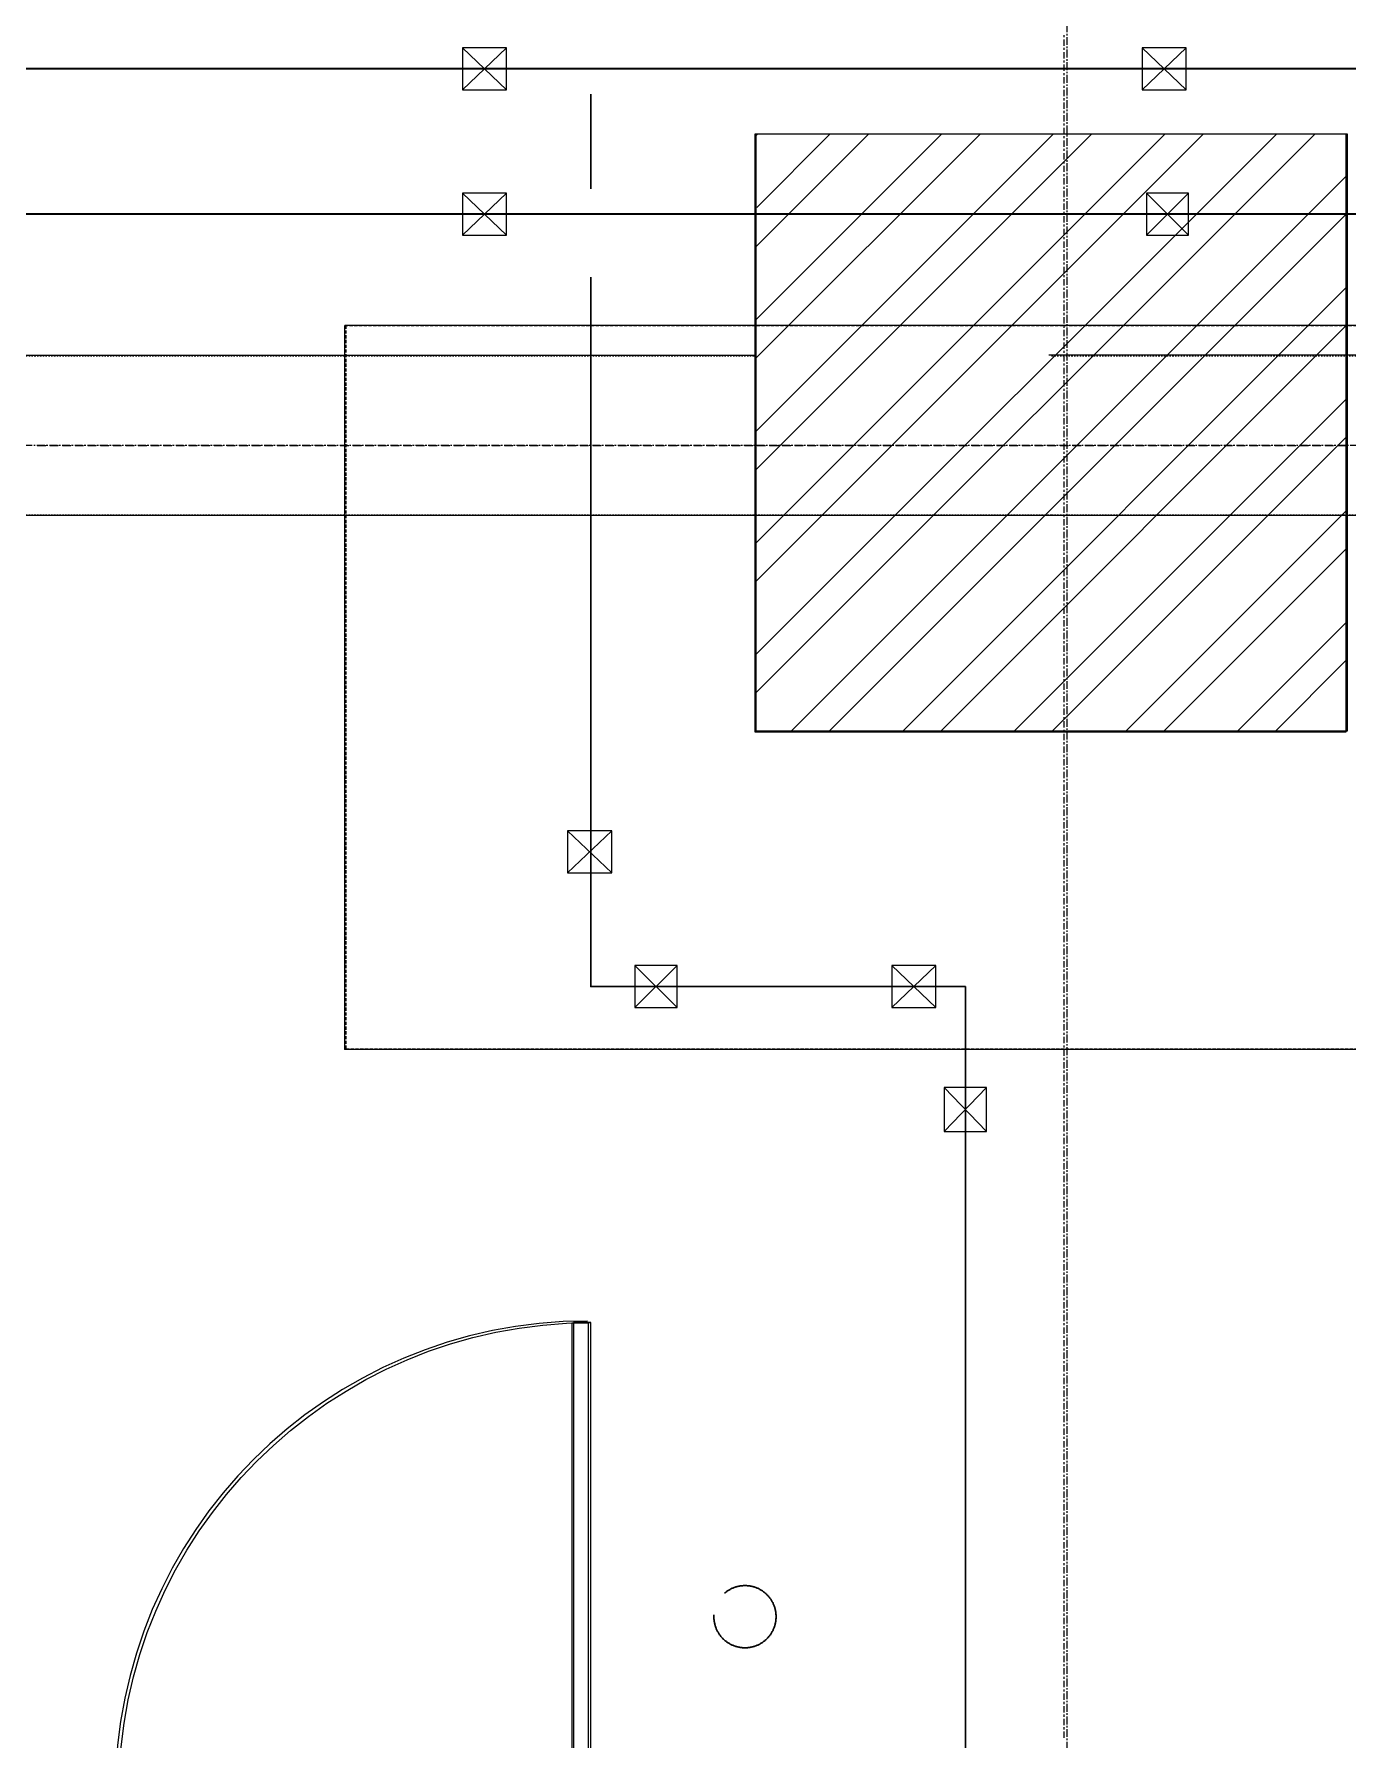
# Model space of a CAD drawing. Header units: millimetres. Extents: x -10178924 to 11692288, y -947381 to 58396.
# Drawn here: x 762286 to 764928, y -824944 to -821513 of the extents above; entities that cross this region are included whole.
import ezdxf

# ---------------------------------------------------------------- set-up
doc = ezdxf.new("R2010")
doc.units = ezdxf.units.MM
for name, pattern in [('334', [5, 4, -1]), ('HIDDEN', [9.525, 6.35, -3.175]), ('короткая штриховая', [282.222222, 141.111111, -141.111111]), ('невидимая', [9.525, 6.35, -3.175]), ('осевая', [50.8, 31.75, -6.35, 6.35, -6.35])]:
    doc.linetypes.add(name, pattern=pattern)
for name, color, linetype, lineweight in [('PDF _0', 7, 'Continuous', 9), ('АР_Двери', 250, 'Continuous', 9), ('Балки.1', 7, 'Continuous', 9), ('Двери', 7, 'Continuous', 9), ('Контур пол Подвал', 7, 'Continuous', 9), ('Основная ГКЛ', 250, 'Continuous', 9), ('Размеры осевые', 153, 'Continuous', 9), ('Стены.1', 7, 'Continuous', 25), ('ШТРИХОВКА', 252, 'Continuous', 15)]:
    doc.layers.add(name, color=color, linetype=linetype, lineweight=lineweight)
for name, color, linetype, true_color in [('PDF _АР_Двери', 7, 'Continuous', 0x545454), ('PDF _Контур пол Подвал', 7, 'Continuous', 0xcd6928), ('PDF _Размеры осевые', 7, 'Continuous', 0x5d6970), ('PDF _штриховка', 7, 'Continuous', 0x95834a)]:
    doc.layers.add(name, color=color, linetype=linetype, true_color=true_color)
for name, color, linetype in [('PDF _Балки.1', 7, 'Continuous'), ('PDF _ВК_В1', 5, 'Continuous'), ('PDF _ВК_Т3', 1, 'Continuous'), ('PDF _ВК_Т4', 6, 'Continuous'), ('PDF _Стены.1', 7, 'Continuous')]:
    doc.layers.add(name, color=color, linetype=linetype)
doc.layers.add('Шахты для нанесения на ТХ', color=210, linetype='Continuous', lineweight=60, plot=False)

# ---------------------------------------------------------------- blocks, each defined once
blk = doc.blocks.new('*U2220')
at = {"layer": 'АР_Двери'}
for points in [[(-1000.2, 0), (-1050.2, 0), (-1050.2, 125), (-1000.2, 125)], [(-50, 0), (0, 0), (0, 125), (-50, 125)], [(-50, -950.2), (-85, -950.2), (-85, 0), (-50, 0)]]:
    blk.add_lwpolyline(points, close=True, dxfattribs=at)
blk.add_arc((-50, 0), 950.2, 180, 270, dxfattribs=at)
at = {"layer": 'Основная ГКЛ', "linetype": 'HIDDEN', "ltscale": 5}
for p, q in [((-1060.2, 125), (-1060.2, 0)), ((10, 0), (10, 125))]:
    blk.add_line(p, q, dxfattribs=at)
blk = doc.blocks.new('A$C5282721b')
at = {"layer": 'ШТРИХОВКА', "ltscale": 100, "true_color": 0x000000, "transparency": 33554687}
h = blk.add_hatch(dxfattribs=at)
h.set_pattern_fill('ANSI31', color=18, scale=50)
h.set_pattern_definition([(45, (-90853.13, -12412.63), (-112.2532, 112.2532), [])])
h.paths.add_polyline_path([(42568.795, -42124.175), (41378.795, -42124.175), (41380.605, -41071.511), (41378.795, -40924.175), (42568.795, -40924.175)])
at = {"layer": 'Балки.1', "color": 18, "linetype": 'короткая штриховая', "ltscale": 0.02, "true_color": 0x000000, "transparency": 33554687}
for p, q in [((12015.573, -41369.704), (41378.795, -41369.704)), ((41973.795, -41369.704), (43732.649, -41369.704)), ((12015.573, -41689.704), (41973.795, -41689.704)), ((41973.795, -41689.704), (43732.649, -41689.704))]:
    blk.add_line(p, q, dxfattribs=at)
at = {"layer": 'Контур пол Подвал', "color": 18, "linetype": 'невидимая', "true_color": 0x000000, "transparency": 33554687}
for p, q in [((40553.725, -41309.464), (40553.725, -42764.958)), ((54378.974, -41309.464), (40553.725, -41309.464)), ((43589.618, -42764.958), (40553.725, -42764.958))]:
    blk.add_line(p, q, dxfattribs=at)
at = {"layer": 'Размеры осевые', "color": 251, "linetype": 'осевая', "ltscale": 0.5, "transparency": 33554687}
for p, q in [((42005.07, -52200), (42005.07, -40100)), ((-9750, -41550), (62308.109, -41550))]:
    blk.add_line(p, q, dxfattribs=at)
at = {"layer": 'Стены.1', "color": 18, "linetype": 'Continuous', "true_color": 0x000000, "transparency": 33554687, "flags": 128}
blk.add_lwpolyline([(41378.795, -42124.175), (42568.795, -42124.175), (42568.795, -40924.175), (41378.795, -40924.175)], close=True, dxfattribs=at)
at = {"layer": 'Шахты для нанесения на ТХ', "linetype": '334', "lineweight": 30, "ltscale": 50, "transparency": 33554687}
blk.add_circle((41356.9, -43906.202), 62.547, dxfattribs=at)
at = {"layer": 'Двери', "color": 18, "linetype": 'Continuous', "ltscale": 2, "true_color": 0x000000, "transparency": 33554687, "xscale": -1, "rotation": 180}
blk.add_blockref('*U2220', (41097.081, -44264.958), dxfattribs=at)

msp = doc.modelspace()

# ---------------------------------------------------------------- linework, layer by layer
at = {"layer": 'PDF _0', "lineweight": 25}
for points in [[(763147, -821625.5), (763235.9, -821625.5), (763235.9, -821540.8), (763147, -821540.8)], [(764514.4, -821625.5), (764603.3, -821625.5), (764603.3, -821540.8), (764514.4, -821540.8)], [(763147, -821917.6), (763235.9, -821917.6), (763235.9, -821832.9), (763147, -821832.9)], [(764522.9, -821917.6), (764607.5, -821917.6), (764607.5, -821832.9), (764522.9, -821832.9)], [(763358.7, -823200.3), (763447.6, -823200.3), (763447.6, -823115.6), (763358.7, -823115.6)], [(763494.1, -823471.2), (763578.8, -823471.2), (763578.8, -823386.6), (763494.1, -823386.6)], [(764010.6, -823471.2), (764099.5, -823471.2), (764099.5, -823386.6), (764010.6, -823386.6)], [(764116.4, -823721), (764201.1, -823721), (764201.1, -823632.1), (764116.4, -823632.1)]]:
    msp.add_lwpolyline(points, close=True, dxfattribs=at)
for points in [[(763147, -821540.8), (763235.9, -821625.5)], [(763235.9, -821540.8), (763147, -821625.5)], [(764514.4, -821540.8), (764603.3, -821625.5)], [(764603.3, -821540.8), (764514.4, -821625.5)], [(763147, -821832.9), (763235.9, -821917.6)], [(763235.9, -821832.9), (763147, -821917.6)], [(764522.9, -821832.9), (764607.5, -821917.6)], [(764607.5, -821832.9), (764522.9, -821917.6)], [(763358.7, -823115.6), (763447.6, -823200.3)], [(763447.6, -823115.6), (763358.7, -823200.3)], [(763494.1, -823386.5), (763578.8, -823471.2)], [(763578.8, -823386.5), (763494.1, -823471.2)], [(764010.6, -823386.5), (764099.5, -823471.2)], [(764099.5, -823386.5), (764010.6, -823471.2)], [(764116.4, -823632.1), (764201.1, -823721)], [(764201.1, -823632.1), (764116.5, -823721)]]:
    msp.add_lwpolyline(points, dxfattribs=at)
at = {"layer": 'PDF _АР_Двери', "lineweight": 9}
msp.add_lwpolyline([(763401, -824106.2), (763367.1, -824106.2), (763367.1, -825054.5), (763401, -825054.5)], close=True, dxfattribs=at)
msp.add_arc((763398.9, -825052.3), 950.4, 90, 180, dxfattribs=at)
at = {"layer": 'PDF _Балки.1', "lineweight": 9}
for points in [[(734372.8, -822480.6), (764326.9, -822480.6), (766087.9, -822480.6), (766087.9, -822158.9), (764326.9, -822158.9)], [(734372.8, -822158.9), (763734.2, -822158.9)]]:
    msp.add_lwpolyline(points, dxfattribs=at)
at = {"layer": 'PDF _ВК_В1', "lineweight": 30}
for points in [[(763405.2, -821824.4), (763405.2, -821633.9)], [(765263.6, -828987.1), (765263.6, -825532.9), (764235, -825532.9), (764158.8, -825532.9), (764158.8, -823429), (763405.3, -823429), (763405.3, -822002.4)]]:
    msp.add_lwpolyline(points, dxfattribs=at)
at = {"layer": 'PDF _ВК_Т3', "lineweight": 35}
msp.add_lwpolyline([(777980.7, -821583.1), (747497.5, -821583.1), (723215.9, -821583.1)], dxfattribs=at)
at = {"layer": 'PDF _ВК_Т4', "lineweight": 35}
msp.add_lwpolyline([(778082.3, -821735.5), (778082.3, -821875.2), (747256.2, -821875.2), (722923.8, -821875.2)], dxfattribs=at)
at = {"layer": 'PDF _Контур пол Подвал', "lineweight": 9}
for points in [[(762909.9, -822099.6), (762909.9, -823555.8)], [(776736.1, -822099.6), (762910.5, -822099.6)], [(765945.3, -823555.9), (762910.1, -823555.9)]]:
    msp.add_lwpolyline(points, dxfattribs=at)
at = {"layer": 'PDF _Размеры осевые', "lineweight": 9}
for points in [[(764357.7, -821519.6), (764357.7, -821515.4)], [(764357.7, -821536.6), (764357.7, -821523.9)], [(764357.7, -821545), (764357.7, -821540.8)], [(764357.7, -821562), (764357.7, -821549.3)], [(764357.7, -821570.4), (764357.7, -821566.2)], [(764357.7, -821587.4), (764357.7, -821574.7)], [(764357.7, -821595.8), (764357.7, -821591.6)], [(764357.7, -821612.8), (764357.7, -821600.1)], [(764357.7, -821621.2), (764357.7, -821617)], [(764357.7, -821638.2), (764357.7, -821625.5)], [(764357.7, -821646.6), (764357.7, -821642.4)], [(764357.7, -821663.6), (764357.7, -821650.9)], [(764357.7, -821672), (764357.7, -821667.8)], [(764357.7, -821689), (764357.7, -821676.3)], [(764357.7, -821697.4), (764357.7, -821693.2)], [(764357.7, -821714.4), (764357.7, -821701.7)], [(764357.7, -821722.8), (764357.7, -821718.6)], [(764357.7, -821739.8), (764357.7, -821727.1)], [(764357.7, -821748.2), (764357.7, -821744)], [(764357.7, -821765.2), (764357.7, -821752.5)], [(764357.7, -821773.6), (764357.7, -821769.4)], [(764357.7, -821790.6), (764357.7, -821777.9)], [(764357.7, -821799), (764357.7, -821794.8)], [(764357.7, -821816), (764357.7, -821803.3)], [(764357.7, -821824.4), (764357.7, -821820.2)], [(764357.7, -821841.4), (764357.7, -821828.7)], [(764357.7, -821849.8), (764357.7, -821845.6)], [(764357.7, -821866.8), (764357.7, -821854.1)], [(764357.7, -821875.2), (764357.7, -821871)], [(764357.7, -821892.2), (764357.7, -821879.5)], [(764357.7, -821900.6), (764357.7, -821896.4)], [(764357.7, -821917.6), (764357.7, -821904.9)], [(764357.7, -821926), (764357.7, -821921.8)], [(764357.7, -821943), (764357.7, -821930.3)], [(764357.7, -821951.4), (764357.7, -821947.2)], [(764357.7, -821968.4), (764357.7, -821955.7)], [(764357.7, -821976.8), (764357.7, -821972.6)], [(764357.7, -821993.8), (764357.7, -821981.1)], [(764357.7, -822002.2), (764357.7, -821998)], [(764357.7, -822019.2), (764357.7, -822006.5)], [(764357.7, -822027.6), (764357.7, -822023.4)], [(764357.7, -822044.6), (764357.7, -822031.9)], [(764357.7, -822053), (764357.7, -822048.8)], [(764357.7, -822070), (764357.7, -822057.3)], [(764357.7, -822078.4), (764357.7, -822074.2)], [(764357.7, -822095.4), (764357.7, -822082.7)], [(764357.7, -822103.8), (764357.7, -822099.6)], [(764357.7, -822120.8), (764357.7, -822108.1)], [(764357.7, -822129.2), (764357.7, -822125)], [(764357.7, -822146.2), (764357.7, -822133.5)], [(764357.7, -822154.6), (764357.7, -822150.4)], [(764357.7, -822171.6), (764357.7, -822158.9)], [(764357.7, -822180), (764357.7, -822175.8)], [(764357.7, -822197), (764357.7, -822184.3)], [(764357.7, -822205.4), (764357.7, -822201.2)], [(764357.7, -822222.4), (764357.7, -822209.7)], [(764357.7, -822230.8), (764357.7, -822226.6)], [(764357.7, -822247.8), (764357.7, -822235.1)], [(764357.7, -822256.2), (764357.7, -822252)], [(764357.7, -822273.2), (764357.7, -822260.5)], [(764357.7, -822281.6), (764357.7, -822277.4)], [(764357.7, -822298.6), (764357.7, -822285.9)], [(764357.7, -822307), (764357.7, -822302.8)], [(762287.6, -822340.9), (762287.6, -822340.9)], [(762291.9, -822340.9), (762308.8, -822340.9)], [(762313, -822340.9), (762313, -822340.9)], [(762317.3, -822340.9), (762334.2, -822340.9)], [(762338.4, -822340.9), (762338.4, -822340.9)], [(762342.7, -822340.9), (762359.6, -822340.9)], [(762363.8, -822340.9), (762363.8, -822340.9)], [(762368.1, -822340.9), (762385, -822340.9)], [(762389.2, -822340.9), (762389.2, -822340.9)], [(762393.5, -822340.9), (762410.4, -822340.9)], [(762414.6, -822340.9), (762414.6, -822340.9)], [(762418.9, -822340.9), (762435.8, -822340.9)], [(762440, -822340.9), (762440, -822340.9)], [(762444.3, -822340.9), (762461.2, -822340.9)], [(762465.4, -822340.9), (762465.4, -822340.9)], [(762469.7, -822340.9), (762486.6, -822340.9)], [(762490.8, -822340.9), (762490.8, -822340.9)], [(762495.1, -822340.9), (762512, -822340.9)], [(762516.2, -822340.9), (762516.2, -822340.9)], [(762520.5, -822340.9), (762537.4, -822340.9)], [(762541.6, -822340.9), (762541.6, -822340.9)], [(762545.9, -822340.9), (762562.8, -822340.9)], [(762567, -822340.9), (762567, -822340.9)], [(762571.3, -822340.9), (762588.2, -822340.9)], [(762592.4, -822340.9), (762592.4, -822340.9)], [(762596.7, -822340.9), (762613.6, -822340.9)], [(762617.8, -822340.9), (762617.8, -822340.9)], [(762622.1, -822340.9), (762639, -822340.9)], [(762643.2, -822340.9), (762643.2, -822340.9)], [(762647.5, -822340.9), (762664.4, -822340.9)], [(762668.6, -822340.9), (762668.6, -822340.9)], [(762672.9, -822340.9), (762689.8, -822340.9)], [(762694, -822340.9), (762694, -822340.9)], [(762698.3, -822340.9), (762715.2, -822340.9)], [(762719.4, -822340.9), (762719.4, -822340.9)], [(762723.7, -822340.9), (762740.6, -822340.9)], [(762744.8, -822340.9), (762744.8, -822340.9)], [(762749.1, -822340.9), (762766, -822340.9)], [(762770.2, -822340.9), (762770.2, -822340.9)], [(762774.5, -822340.9), (762791.4, -822340.9)], [(762795.6, -822340.9), (762795.6, -822340.9)], [(762799.9, -822340.9), (762816.8, -822340.9)], [(762821, -822340.9), (762821, -822340.9)], [(762825.3, -822340.9), (762842.2, -822340.9)], [(762846.4, -822340.9), (762846.4, -822340.9)], [(762850.7, -822340.9), (762867.6, -822340.9)], [(762871.8, -822340.9), (762871.8, -822340.9)], [(762876.1, -822340.9), (762893, -822340.9)], [(762897.2, -822340.9), (762897.2, -822340.9)], [(762901.5, -822340.9), (762918.4, -822340.9)], [(762922.6, -822340.9), (762922.6, -822340.9)], [(762926.9, -822340.9), (762943.8, -822340.9)], [(762948, -822340.9), (762948, -822340.9)], [(762952.3, -822340.9), (762969.2, -822340.9)], [(762973.4, -822340.9), (762973.4, -822340.9)], [(762977.7, -822340.9), (762994.6, -822340.9)], [(762998.8, -822340.9), (762998.8, -822340.9)], [(763003.1, -822340.9), (763020, -822340.9)], [(763024.2, -822340.9), (763024.2, -822340.9)], [(763028.5, -822340.9), (763045.4, -822340.9)], [(763049.6, -822340.9), (763049.6, -822340.9)], [(763053.9, -822340.9), (763070.8, -822340.9)], [(763075, -822340.9), (763075, -822340.9)], [(763079.3, -822340.9), (763096.2, -822340.9)], [(763100.4, -822340.9), (763100.4, -822340.9)], [(763104.7, -822340.9), (763121.6, -822340.9)], [(763125.8, -822340.9), (763125.8, -822340.9)], [(763130.1, -822340.9), (763147, -822340.9)], [(763151.2, -822340.9), (763151.2, -822340.9)], [(763155.5, -822340.9), (763172.4, -822340.9)], [(763176.6, -822340.9), (763176.6, -822340.9)], [(763180.9, -822340.9), (763197.8, -822340.9)], [(763202, -822340.9), (763202, -822340.9)], [(763206.3, -822340.9), (763223.2, -822340.9)], [(763227.4, -822340.9), (763227.4, -822340.9)], [(763231.7, -822340.9), (763248.6, -822340.9)], [(763252.8, -822340.9), (763252.8, -822340.9)], [(763257.1, -822340.9), (763274, -822340.9)], [(763278.2, -822340.9), (763278.2, -822340.9)], [(763282.5, -822340.9), (763299.4, -822340.9)], [(763303.6, -822340.9), (763303.6, -822340.9)], [(763307.9, -822340.9), (763324.8, -822340.9)], [(763329, -822340.9), (763329, -822340.9)], [(763333.3, -822340.9), (763350.2, -822340.9)], [(763354.4, -822340.9), (763354.4, -822340.9)], [(763358.7, -822340.9), (763375.6, -822340.9)], [(763379.8, -822340.9), (763379.8, -822340.9)], [(763384.1, -822340.9), (763401, -822340.9)], [(763405.2, -822340.9), (763405.2, -822340.9)], [(763409.5, -822340.9), (763426.4, -822340.9)], [(763430.6, -822340.9), (763430.6, -822340.9)], [(763434.9, -822340.9), (763451.8, -822340.9)], [(763456, -822340.9), (763456, -822340.9)], [(763460.3, -822340.9), (763477.2, -822340.9)], [(763481.4, -822340.9), (763481.4, -822340.9)], [(763485.7, -822340.9), (763502.6, -822340.9)], [(763506.8, -822340.9), (763506.8, -822340.9)], [(763511.1, -822340.9), (763528, -822340.9)], [(763532.2, -822340.9), (763532.2, -822340.9)], [(763536.5, -822340.9), (763553.4, -822340.9)], [(763557.6, -822340.9), (763557.6, -822340.9)], [(763561.9, -822340.9), (763578.8, -822340.9)], [(763583, -822340.9), (763583, -822340.9)], [(763587.3, -822340.9), (763604.2, -822340.9)], [(763608.4, -822340.9), (763608.4, -822340.9)], [(763612.7, -822340.9), (763629.6, -822340.9)], [(763633.8, -822340.9), (763633.8, -822340.9)], [(763638.1, -822340.9), (763655, -822340.9)], [(763659.2, -822340.9), (763659.2, -822340.9)], [(763663.5, -822340.9), (763680.4, -822340.9)], [(763684.6, -822340.9), (763684.6, -822340.9)], [(763688.9, -822340.9), (763705.8, -822340.9)], [(763710, -822340.9), (763710, -822340.9)], [(763714.3, -822340.9), (763731.2, -822340.9)], [(763735.4, -822340.9), (763735.4, -822340.9)], [(763739.7, -822340.9), (763756.6, -822340.9)], [(763760.8, -822340.9), (763760.8, -822340.9)], [(763765.1, -822340.9), (763782, -822340.9)], [(763786.2, -822340.9), (763786.2, -822340.9)], [(763790.5, -822340.9), (763807.4, -822340.9)], [(763811.6, -822340.9), (763811.6, -822340.9)], [(763815.9, -822340.9), (763832.8, -822340.9)], [(763837, -822340.9), (763837, -822340.9)], [(763841.3, -822340.9), (763858.2, -822340.9)], [(763862.4, -822340.9), (763862.4, -822340.9)], [(763866.7, -822340.9), (763883.6, -822340.9)], [(763887.8, -822340.9), (763887.8, -822340.9)], [(763892.1, -822340.9), (763909, -822340.9)], [(763913.2, -822340.9), (763913.2, -822340.9)], [(763917.5, -822340.9), (763934.4, -822340.9)], [(763938.6, -822340.9), (763938.6, -822340.9)], [(763942.9, -822340.9), (763959.8, -822340.9)], [(763964, -822340.9), (763964, -822340.9)], [(763968.3, -822340.9), (763985.2, -822340.9)], [(763989.4, -822340.9), (763989.4, -822340.9)], [(763993.7, -822340.9), (764010.6, -822340.9)], [(764014.8, -822340.9), (764014.8, -822340.9)], [(764019.1, -822340.9), (764036, -822340.9)], [(764040.2, -822340.9), (764040.2, -822340.9)], [(764044.5, -822340.9), (764061.4, -822340.9)], [(764065.6, -822340.9), (764065.6, -822340.9)], [(764069.9, -822340.9), (764086.8, -822340.9)], [(764091, -822340.9), (764091, -822340.9)], [(764095.3, -822340.9), (764112.2, -822340.9)], [(764116.4, -822340.9), (764116.4, -822340.9)], [(764120.7, -822340.9), (764137.6, -822340.9)], [(764141.8, -822340.9), (764141.8, -822340.9)], [(764146.1, -822340.9), (764163, -822340.9)], [(764167.2, -822340.9), (764167.2, -822340.9)], [(764171.5, -822340.9), (764188.4, -822340.9)], [(764192.6, -822340.9), (764192.6, -822340.9)], [(764196.9, -822340.9), (764213.8, -822340.9)], [(764218, -822340.9), (764218, -822340.9)], [(764222.3, -822340.9), (764239.2, -822340.9)], [(764243.4, -822340.9), (764243.4, -822340.9)], [(764247.7, -822340.9), (764264.6, -822340.9)], [(764268.9, -822340.9), (764268.9, -822340.9)], [(764273.1, -822340.9), (764290, -822340.9)], [(764294.2, -822340.9), (764294.2, -822340.9)], [(764298.5, -822340.9), (764315.4, -822340.9)], [(764319.6, -822340.9), (764319.6, -822340.9)], [(764323.9, -822340.9), (764340.8, -822340.9)], [(764345, -822340.9), (764345, -822340.9)], [(764349.3, -822340.9), (764366.2, -822340.9)], [(764357.7, -822324), (764357.7, -822311.3)], [(764357.7, -822332.4), (764357.7, -822328.2)], [(764357.7, -822349.4), (764357.7, -822336.7)], [(764370.4, -822340.9), (764370.4, -822340.9)], [(764374.7, -822340.9), (764391.6, -822340.9)], [(764395.9, -822340.9), (764395.9, -822340.9)], [(764400.1, -822340.9), (764417, -822340.9)], [(764421.2, -822340.9), (764421.2, -822340.9)], [(764425.5, -822340.9), (764442.4, -822340.9)], [(764446.6, -822340.9), (764446.6, -822340.9)], [(764450.9, -822340.9), (764467.8, -822340.9)], [(764472, -822340.9), (764472, -822340.9)], [(764476.3, -822340.9), (764493.2, -822340.9)], [(764497.5, -822340.9), (764497.5, -822340.9)], [(764501.7, -822340.9), (764518.6, -822340.9)], [(764522.9, -822340.9), (764522.9, -822340.9)], [(764527.1, -822340.9), (764544, -822340.9)], [(764548.2, -822340.9), (764548.2, -822340.9)], [(764552.5, -822340.9), (764569.4, -822340.9)], [(764573.6, -822340.9), (764573.6, -822340.9)], [(764577.9, -822340.9), (764594.8, -822340.9)], [(764599, -822340.9), (764599, -822340.9)], [(764603.3, -822340.9), (764620.2, -822340.9)], [(764624.5, -822340.9), (764624.5, -822340.9)], [(764628.7, -822340.9), (764645.6, -822340.9)], [(764649.9, -822340.9), (764649.9, -822340.9)], [(764654.1, -822340.9), (764671, -822340.9)], [(764675.2, -822340.9), (764675.2, -822340.9)], [(764679.5, -822340.9), (764696.4, -822340.9)], [(764700.7, -822340.9), (764700.7, -822340.9)], [(764704.9, -822340.9), (764721.8, -822340.9)], [(764726.1, -822340.9), (764726.1, -822340.9)], [(764730.3, -822340.9), (764747.2, -822340.9)], [(764751.5, -822340.9), (764751.5, -822340.9)], [(764755.7, -822340.9), (764772.6, -822340.9)], [(764776.9, -822340.9), (764776.9, -822340.9)], [(764781.1, -822340.9), (764798, -822340.9)], [(764802.2, -822340.9), (764802.2, -822340.9)], [(764806.5, -822340.9), (764823.4, -822340.9)], [(764827.7, -822340.9), (764827.7, -822340.9)], [(764831.9, -822340.9), (764848.8, -822340.9)], [(764853.1, -822340.9), (764853.1, -822340.9)], [(764857.3, -822340.9), (764874.2, -822340.9)], [(764878.5, -822340.9), (764878.5, -822340.9)], [(764882.7, -822340.9), (764899.6, -822340.9)], [(764903.9, -822340.9), (764903.9, -822340.9)], [(764908.1, -822340.9), (764925, -822340.9)], [(764357.7, -822357.8), (764357.7, -822353.6)], [(764357.7, -822374.8), (764357.7, -822362.1)], [(764357.7, -822383.2), (764357.7, -822379)], [(764357.7, -822400.2), (764357.7, -822387.5)], [(764357.7, -822408.6), (764357.7, -822404.4)], [(764357.7, -822425.6), (764357.7, -822412.9)], [(764357.7, -822434), (764357.7, -822429.8)], [(764357.7, -822451), (764357.7, -822438.3)], [(764357.7, -822459.4), (764357.7, -822455.2)], [(764357.7, -822476.4), (764357.7, -822463.7)], [(764357.7, -822484.8), (764357.7, -822480.6)], [(764357.7, -822501.8), (764357.7, -822489.1)], [(764357.7, -822510.2), (764357.7, -822506)], [(764357.7, -822527.2), (764357.7, -822514.5)], [(764357.7, -822535.6), (764357.7, -822531.4)], [(764357.7, -822552.6), (764357.7, -822539.9)], [(764357.7, -822561), (764357.7, -822556.8)], [(764357.7, -822578), (764357.7, -822565.3)], [(764357.7, -822586.4), (764357.7, -822582.2)], [(764357.7, -822603.4), (764357.7, -822590.7)], [(764357.7, -822611.8), (764357.7, -822607.6)], [(764357.7, -822628.8), (764357.7, -822616.1)], [(764357.7, -822637.2), (764357.7, -822633)], [(764357.7, -822654.2), (764357.7, -822641.5)], [(764357.7, -822662.6), (764357.7, -822658.4)], [(764357.7, -822679.6), (764357.7, -822666.9)], [(764357.7, -822688), (764357.7, -822683.8)], [(764357.7, -822705), (764357.7, -822692.3)], [(764357.7, -822713.4), (764357.7, -822709.2)], [(764357.7, -822730.4), (764357.7, -822717.7)], [(764357.7, -822738.8), (764357.7, -822734.6)], [(764357.7, -822755.8), (764357.7, -822743.1)], [(764357.7, -822764.2), (764357.7, -822760)], [(764357.7, -822781.2), (764357.7, -822768.5)], [(764357.7, -822789.6), (764357.7, -822785.4)], [(764357.7, -822806.6), (764357.7, -822793.9)], [(764357.7, -822815), (764357.7, -822810.8)], [(764357.7, -822832), (764357.7, -822819.3)], [(764357.7, -822840.4), (764357.7, -822836.2)], [(764357.7, -822857.4), (764357.7, -822844.7)], [(764357.7, -822865.8), (764357.7, -822861.6)], [(764357.7, -822882.8), (764357.7, -822870.1)], [(764357.7, -822891.2), (764357.7, -822887)], [(764357.7, -822908.2), (764357.7, -822895.5)], [(764357.7, -822916.6), (764357.7, -822912.4)], [(764357.7, -822933.6), (764357.7, -822920.9)], [(764357.7, -822942), (764357.7, -822937.8)], [(764357.7, -822959), (764357.7, -822946.3)], [(764357.7, -822967.4), (764357.7, -822963.2)], [(764357.7, -822984.4), (764357.7, -822971.7)], [(764357.7, -822992.8), (764357.7, -822988.6)], [(764357.7, -823009.8), (764357.7, -822997.1)], [(764357.7, -823018.2), (764357.7, -823014)], [(764357.7, -823035.2), (764357.7, -823022.5)], [(764357.7, -823043.6), (764357.7, -823039.4)], [(764357.7, -823060.6), (764357.7, -823047.9)], [(764357.7, -823069), (764357.7, -823064.8)], [(764357.7, -823086), (764357.7, -823073.3)], [(764357.7, -823094.4), (764357.7, -823090.2)], [(764357.7, -823111.4), (764357.7, -823098.7)], [(764357.7, -823119.8), (764357.7, -823115.6)], [(764357.7, -823136.8), (764357.7, -823124.1)], [(764357.7, -823145.2), (764357.7, -823141)], [(764357.7, -823162.2), (764357.7, -823149.5)], [(764357.7, -823170.6), (764357.7, -823166.4)], [(764357.7, -823187.6), (764357.7, -823174.9)], [(764357.7, -823196), (764357.7, -823191.8)], [(764357.7, -823213), (764357.7, -823200.3)], [(764357.7, -823221.4), (764357.7, -823217.2)], [(764357.7, -823238.4), (764357.7, -823225.7)], [(764357.7, -823246.8), (764357.7, -823242.6)], [(764357.7, -823263.8), (764357.7, -823251.1)], [(764357.7, -823272.2), (764357.7, -823268)], [(764357.7, -823289.2), (764357.7, -823276.5)], [(764357.7, -823297.6), (764357.7, -823293.4)], [(764357.7, -823314.6), (764357.7, -823301.9)], [(764357.7, -823323), (764357.7, -823318.8)], [(764357.7, -823340), (764357.7, -823327.3)], [(764357.7, -823348.4), (764357.7, -823344.2)], [(764357.7, -823365.4), (764357.7, -823352.7)], [(764357.7, -823373.8), (764357.7, -823369.6)], [(764357.7, -823390.8), (764357.7, -823378.1)], [(764357.7, -823399.2), (764357.7, -823395)], [(764357.7, -823416.2), (764357.7, -823403.5)], [(764357.7, -823424.6), (764357.7, -823420.4)], [(764357.7, -823441.6), (764357.7, -823428.9)], [(764357.7, -823450), (764357.7, -823445.8)], [(764357.7, -823467), (764357.7, -823454.3)], [(764357.7, -823475.4), (764357.7, -823471.2)], [(764357.7, -823492.4), (764357.7, -823479.7)], [(764357.7, -823500.8), (764357.7, -823496.6)], [(764357.7, -823517.8), (764357.7, -823505.1)], [(764357.7, -823526.2), (764357.7, -823522)], [(764357.7, -823543.2), (764357.7, -823530.5)], [(764357.7, -823551.6), (764357.7, -823547.4)], [(764357.7, -823568.6), (764357.7, -823555.9)], [(764357.7, -823577.1), (764357.7, -823572.8)], [(764357.7, -823594), (764357.7, -823581.3)], [(764357.7, -823602.4), (764357.7, -823598.2)], [(764357.7, -823619.4), (764357.7, -823606.7)], [(764357.7, -823627.9), (764357.7, -823623.6)], [(764357.7, -823644.8), (764357.7, -823632.1)], [(764357.7, -823653.2), (764357.7, -823649)], [(764357.7, -823670.2), (764357.7, -823657.5)], [(764357.7, -823678.7), (764357.7, -823674.4)], [(764357.7, -823695.6), (764357.7, -823682.9)], [(764357.7, -823704.1), (764357.7, -823699.8)], [(764357.7, -823721), (764357.7, -823708.3)], [(764357.7, -823729.5), (764357.7, -823725.2)], [(764357.7, -823746.4), (764357.7, -823733.7)], [(764357.7, -823754.9), (764357.7, -823750.6)], [(764357.7, -823771.8), (764357.7, -823759.1)], [(764357.7, -823780.2), (764357.7, -823776)], [(764357.7, -823797.2), (764357.7, -823784.5)], [(764357.7, -823805.7), (764357.7, -823801.4)], [(764357.7, -823822.6), (764357.7, -823809.9)], [(764357.7, -823831.1), (764357.7, -823826.8)], [(764357.7, -823848), (764357.7, -823835.3)], [(764357.7, -823856.5), (764357.7, -823852.2)], [(764357.7, -823873.4), (764357.7, -823860.7)], [(764357.7, -823881.9), (764357.7, -823877.6)], [(764357.7, -823898.8), (764357.7, -823886.1)], [(764357.7, -823907.3), (764357.7, -823903)], [(764357.7, -823924.2), (764357.7, -823911.5)], [(764357.7, -823932.7), (764357.7, -823928.4)], [(764357.7, -823949.6), (764357.7, -823936.9)], [(764357.7, -823958.1), (764357.7, -823953.8)], [(764357.7, -823975), (764357.7, -823962.3)], [(764357.7, -823983.5), (764357.7, -823979.2)], [(764357.7, -824000.4), (764357.7, -823987.7)], [(764357.7, -824008.9), (764357.7, -824004.6)], [(764357.7, -824025.8), (764357.7, -824013.1)], [(764357.7, -824034.3), (764357.7, -824030)], [(764357.7, -824051.2), (764357.7, -824038.5)], [(764357.7, -824059.7), (764357.7, -824055.4)], [(764357.7, -824076.6), (764357.7, -824063.9)], [(764357.7, -824085.1), (764357.7, -824080.8)], [(764357.7, -824102), (764357.7, -824089.3)], [(764357.7, -824110.5), (764357.7, -824106.2)], [(764357.7, -824127.4), (764357.7, -824114.7)], [(764357.7, -824135.9), (764357.7, -824131.6)], [(764357.7, -824152.8), (764357.7, -824140.1)], [(764357.7, -824161.3), (764357.7, -824157)], [(764357.7, -824178.2), (764357.7, -824165.5)], [(764357.7, -824186.7), (764357.7, -824182.4)], [(764357.7, -824203.6), (764357.7, -824190.9)], [(764357.7, -824212.1), (764357.7, -824207.8)], [(764357.7, -824229), (764357.7, -824216.3)], [(764357.7, -824237.5), (764357.7, -824233.2)], [(764357.7, -824254.4), (764357.7, -824241.7)], [(764357.7, -824262.9), (764357.7, -824258.6)], [(764357.7, -824279.8), (764357.7, -824267.1)], [(764357.7, -824288.3), (764357.7, -824284)], [(764357.7, -824305.2), (764357.7, -824292.5)], [(764357.7, -824313.7), (764357.7, -824309.4)], [(764357.7, -824330.6), (764357.7, -824317.9)], [(764357.7, -824339.1), (764357.7, -824334.8)], [(764357.7, -824356), (764357.7, -824343.3)], [(764357.7, -824364.5), (764357.7, -824360.2)], [(764357.7, -824381.4), (764357.7, -824368.7)], [(764357.7, -824389.9), (764357.7, -824385.6)], [(764357.7, -824406.8), (764357.7, -824394.1)], [(764357.7, -824415.3), (764357.7, -824411)], [(764357.7, -824432.2), (764357.7, -824419.5)], [(764357.7, -824440.7), (764357.7, -824436.4)], [(764357.7, -824457.6), (764357.7, -824444.9)], [(764357.7, -824466.1), (764357.7, -824461.8)], [(764357.7, -824483), (764357.7, -824470.3)], [(764357.7, -824491.5), (764357.7, -824487.2)], [(764357.7, -824508.4), (764357.7, -824495.7)], [(764357.7, -824516.9), (764357.7, -824512.6)], [(764357.7, -824533.8), (764357.7, -824521.1)], [(764357.7, -824542.3), (764357.7, -824538)], [(764357.7, -824559.2), (764357.7, -824546.5)], [(764357.7, -824567.7), (764357.7, -824563.4)], [(764357.7, -824584.6), (764357.7, -824571.9)], [(764357.7, -824593.1), (764357.7, -824588.8)], [(764357.7, -824610), (764357.7, -824597.3)], [(764357.7, -824618.5), (764357.7, -824614.2)], [(764357.7, -824635.4), (764357.7, -824622.7)], [(764357.7, -824643.9), (764357.7, -824639.6)], [(764357.7, -824660.8), (764357.7, -824648.1)], [(764357.7, -824669.3), (764357.7, -824665)], [(764357.7, -824686.2), (764357.7, -824673.5)], [(764357.7, -824694.7), (764357.7, -824690.4)], [(764357.7, -824711.6), (764357.7, -824698.9)], [(764357.7, -824720.1), (764357.7, -824715.8)], [(764357.7, -824737), (764357.7, -824724.3)], [(764357.7, -824745.5), (764357.7, -824741.2)], [(764357.7, -824762.4), (764357.7, -824749.7)], [(764357.7, -824770.9), (764357.7, -824766.6)], [(764357.7, -824787.8), (764357.7, -824775.1)], [(764357.7, -824796.3), (764357.7, -824792)], [(764357.7, -824813.2), (764357.7, -824800.5)], [(764357.7, -824821.7), (764357.7, -824817.4)], [(764357.7, -824838.6), (764357.7, -824825.9)], [(764357.7, -824847.1), (764357.7, -824842.8)], [(764357.7, -824864), (764357.7, -824851.3)], [(764357.7, -824872.5), (764357.7, -824868.2)], [(764357.7, -824889.4), (764357.7, -824876.7)], [(764357.7, -824897.9), (764357.7, -824893.6)], [(764357.7, -824914.8), (764357.7, -824902.1)], [(764357.7, -824923.3), (764357.7, -824919)], [(764357.7, -824940.2), (764357.7, -824927.5)]]:
    msp.add_lwpolyline(points, dxfattribs=at)
at = {"layer": 'PDF _Стены.1', "lineweight": 25}
msp.add_lwpolyline([(763735.4, -822916.6), (764925, -822916.6), (764925, -821714.4), (763735.4, -821714.4)], close=True, dxfattribs=at)
at = {"layer": 'PDF _штриховка', "color": 251, "lineweight": 5, "true_color": 0x636466}
for points in [[(763735.4, -821718.6), (763739.7, -821714.4)], [(763735.4, -821943), (763964, -821714.4)], [(763735.4, -822167.3), (764188.4, -821714.4)], [(763735.4, -822391.7), (764412.8, -821714.4)], [(763735.4, -822616.1), (764637.1, -821714.4)], [(763735.4, -822840.4), (764861.5, -821714.4)], [(763883.6, -822916.6), (764925, -821875.3)], [(764108, -822916.6), (764925, -822099.6)], [(764332.3, -822916.6), (764925, -822324)], [(764556.7, -822916.6), (764925, -822548.4)], [(764781.1, -822916.6), (764925, -822772.7)]]:
    msp.add_lwpolyline(points, dxfattribs=at)

# ---------------------------------------------------------------- block references
msp.add_blockref('A$C5282721b', (722358.6, -780790.4))

doc.saveas('drawing.dxf')
